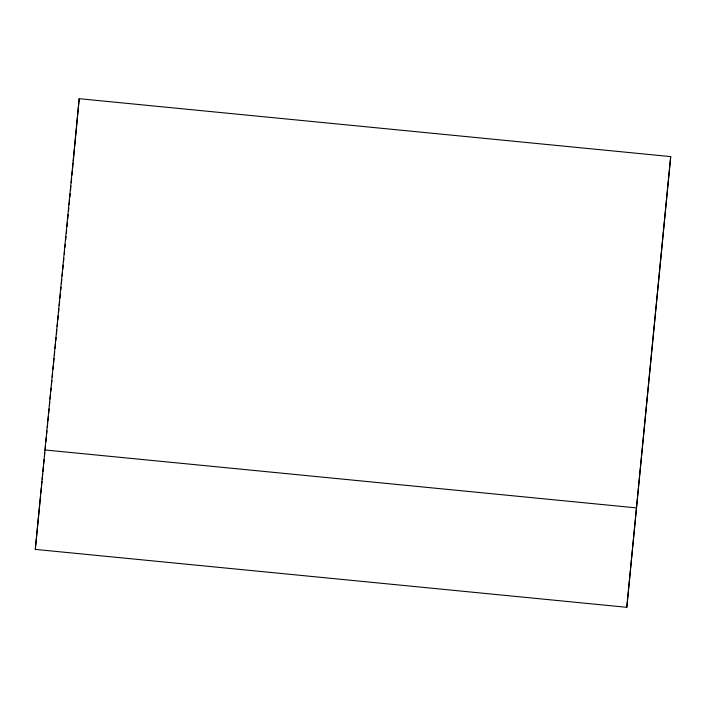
<?xml version="1.0" encoding="UTF-8"?>
<svg xmlns="http://www.w3.org/2000/svg" width="706" height="706" viewBox="0 0 706 706"><rect width="100%" height="100%" fill="white"/><g stroke="black" fill="none" stroke-linecap="round" stroke-linejoin="round"><path stroke-width="1.06" d="M35.3 549.392L79.196 98.69L670.7 156.608L626.804 607.31L35.3 549.392L40.586 495.612M69.894 197.036L70.212 193.762M70.521 190.488L70.927 186.11M71.244 182.836L71.65 178.459M71.959 175.185L72.374 170.817M72.586 168.628L73.097 163.165M73.309 160.977L74.439 148.957M74.651 146.777L79.196 98.69M626.804 607.31L670.7 156.608M40.798 493.415L41.336 487.925M41.548 485.728L41.981 481.342M42.201 479.145L42.739 473.655M42.951 471.458L43.384 467.072M43.71 463.771L44.143 459.385M44.46 456.094L44.787 452.802M45.219 448.407L45.537 445.115M45.864 441.824L46.296 437.429M46.622 434.137L46.94 430.845M47.267 427.554L47.699 423.159M47.911 420.961L48.343 416.575M48.67 413.284L49.093 408.889M49.42 405.597L49.747 402.305M50.064 399.014L50.497 394.619M50.823 391.327L51.15 388.035M51.467 384.744L51.9 380.349M52.226 377.057L52.544 373.765M52.976 369.37L53.303 366.079M53.621 362.787L54.053 358.392M54.38 355.1L54.706 351.809M55.024 348.517L55.456 344.122M55.783 340.83L56.101 337.539M56.427 334.247L56.859 329.852M57.186 326.56L57.504 323.269M57.83 319.977L58.263 315.582M58.58 312.29L58.907 308.999M59.233 305.707L59.666 301.312M59.984 298.02L60.416 293.634M60.742 290.342L61.06 287.042M61.387 283.75L61.819 279.364M62.137 276.072L62.463 272.772M62.79 269.48L63.222 265.094M63.54 261.802L63.867 258.502M64.299 254.116L64.617 250.824M64.943 247.532L65.27 244.232M65.702 239.846L66.02 236.554M66.346 233.262L66.664 229.962M66.991 226.67L67.423 222.284M67.75 218.992L68.173 214.598M68.5 211.306L68.826 208.014M69.144 204.722L69.576 200.327M44.699 449.951L636.203 507.87"/></g></svg>
